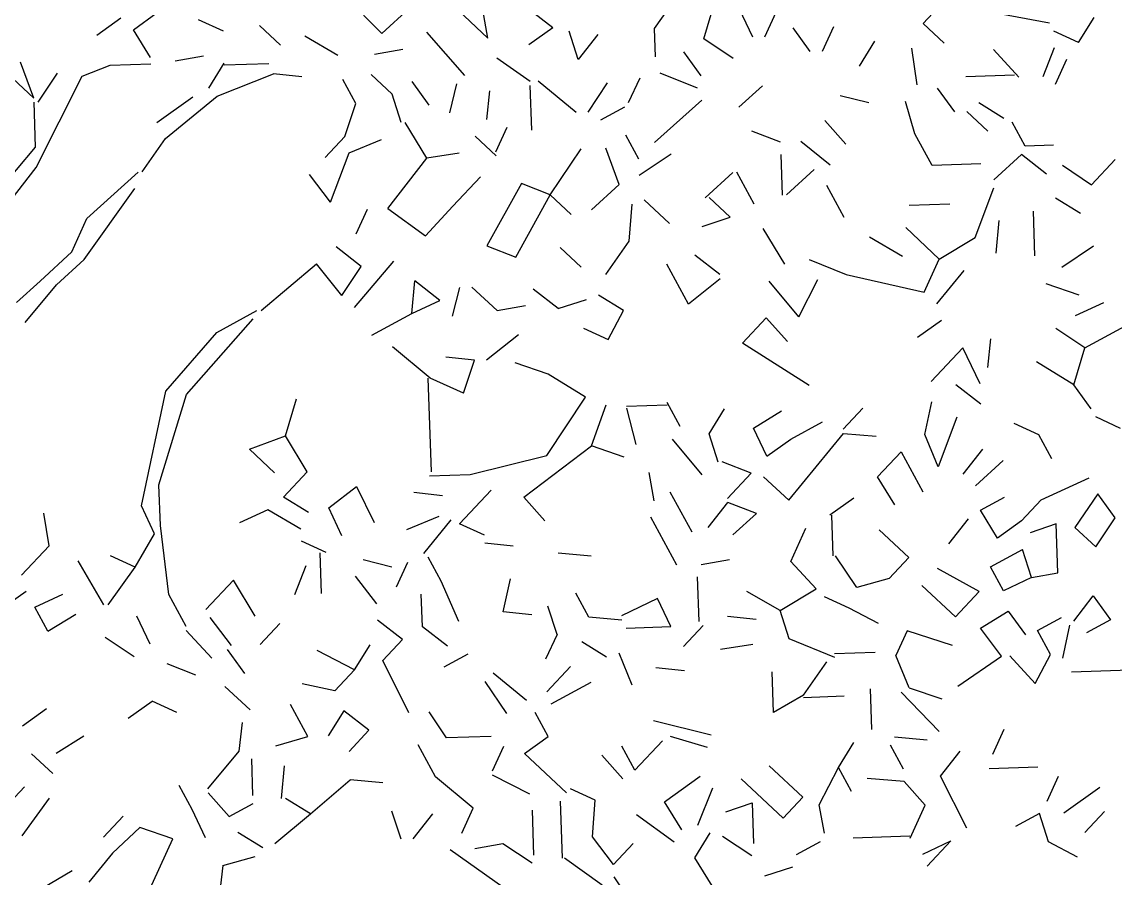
# Model space of a CAD drawing. Header units: inches. Extents: x -241 to -33, y 8 to 217.
# Drawn here: x -123.8 to -70.1, y 98.3 to 140.3 of the extents above; entities that cross this region are included whole.
import ezdxf

# ---------------------------------------------------------------- set-up
doc = ezdxf.new("R2010")
doc.units = ezdxf.units.IN
doc.header["$MEASUREMENT"] = 0
doc.layers.add('cben.net', color=7, linetype='Continuous')

# ---------------------------------------------------------------- blocks, each defined once
blk = doc.blocks.new('A$C18E60CC8')
at = {"layer": 'cben.net', "color": 3, "linetype": 'Continuous'}
for p, q in [((134.398, 131.646), (131.911, 134.161)), ((142.793, 131.929), (140.327, 133.846)), ((147.795, 131.896), (148.942, 133.537)), ((135.756, 132.892), (134.398, 131.646)), ((135.756, 132.892), (134.398, 131.646)), ((135.756, 132.892), (134.398, 131.646)), ((135.756, 132.892), (134.398, 131.646)), ((139.607, 131.42), (138.162, 132.773)), ((139.607, 131.42), (139.362, 132.814)), ((150.214, 131.38), (150.754, 133.198)), ((150.214, 131.38), (150.754, 133.198)), ((152.615, 131.461), (151.967, 132.839)), ((152.615, 131.461), (151.967, 132.839)), ((152.615, 131.461), (151.967, 132.839)), ((152.615, 131.461), (151.967, 132.839)), ((153.215, 131.481), (153.772, 132.7)), ((160.995, 132.144), (161.962, 133.176)), ((167.197, 132.153), (163.574, 132.83)), ((167.197, 132.153), (163.574, 132.83)), ((120.392, 131.572), (121.564, 132.413)), ((120.392, 131.572), (121.564, 132.413)), ((122.183, 131.832), (123.356, 132.673)), ((122.183, 131.832), (123.356, 132.673)), ((125.369, 132.341), (126.588, 131.781)), ((125.369, 132.341), (126.588, 131.781)), ((168.631, 131.201), (169.391, 132.427)), ((123.03, 130.461), (122.183, 131.832)), ((123.03, 130.461), (122.183, 131.832)), ((123.03, 130.461), (122.183, 131.832)), ((123.03, 130.461), (122.183, 131.832)), ((123.03, 130.461), (122.183, 131.832)), ((129.415, 131.076), (128.379, 132.041)), ((138.47, 129.582), (136.597, 131.721)), ((142.793, 131.929), (141.619, 131.089)), ((144.045, 130.371), (143.599, 131.755)), ((144.045, 130.371), (143.599, 131.755)), ((144.045, 130.371), (143.599, 131.755)), ((147.843, 130.499), (147.795, 131.896)), ((155.44, 130.756), (154.6, 131.927)), ((156.039, 130.776), (156.597, 131.995)), ((162.03, 131.179), (160.995, 132.144)), ((162.03, 131.179), (160.995, 132.144)), ((162.03, 131.179), (160.995, 132.144)), ((162.03, 131.179), (160.995, 132.144)), ((162.03, 131.179), (160.995, 132.144)), ((168.631, 131.201), (167.413, 131.759)), ((132.233, 130.571), (130.6, 131.517)), ((145.005, 131.603), (144.045, 130.371)), ((145.005, 131.603), (144.045, 130.371)), ((145.005, 131.603), (144.045, 130.371)), ((151.648, 130.426), (150.214, 131.38)), ((151.648, 130.426), (150.214, 131.38)), ((151.648, 130.426), (150.214, 131.38)), ((151.648, 130.426), (150.214, 131.38)), ((157.866, 130.036), (158.624, 131.263)), ((157.866, 130.036), (158.624, 131.263)), ((157.866, 130.036), (158.624, 131.263)), ((157.866, 130.036), (158.624, 131.263)), ((124.237, 130.302), (125.629, 130.549)), ((124.237, 130.302), (125.629, 130.549)), ((134.031, 130.631), (135.423, 130.88)), ((134.031, 130.631), (135.423, 130.88)), ((134.031, 130.631), (135.423, 130.88)), ((150.077, 129.575), (149.236, 130.746)), ((160.697, 129.131), (160.437, 130.924)), ((165.688, 129.5), (164.442, 130.858)), ((166.888, 129.542), (167.441, 130.959)), ((117.296, 128.467), (116.635, 130.245)), ((117.296, 128.467), (116.635, 130.245)), ((119.659, 129.547), (121.042, 130.095)), ((119.659, 129.547), (121.042, 130.095)), ((121.042, 130.095), (123.04, 130.161)), ((121.042, 130.095), (123.04, 130.161)), ((121.042, 130.095), (123.04, 130.161)), ((121.042, 130.095), (123.04, 130.161)), ((125.885, 128.958), (126.641, 130.182)), ((125.885, 128.958), (126.641, 130.182)), ((128.844, 130.157), (126.645, 130.084)), ((141.68, 129.291), (140.043, 130.435)), ((141.68, 129.291), (140.043, 130.435)), ((141.68, 129.291), (140.043, 130.435)), ((141.68, 129.291), (140.043, 130.435)), ((167.501, 129.161), (168.058, 130.38)), ((167.501, 129.161), (168.058, 130.38)), ((167.501, 129.161), (168.058, 130.38)), ((167.501, 129.161), (168.058, 130.38)), ((117.411, 125.068), (119.659, 129.547)), ((117.411, 125.068), (119.659, 129.547)), ((117.502, 128.273), (118.453, 129.706)), ((126.297, 128.569), (129.062, 129.662)), ((126.297, 128.569), (129.062, 129.662)), ((126.297, 128.569), (129.062, 129.662)), ((130.468, 129.51), (129.062, 129.662)), ((130.468, 129.51), (129.062, 129.662)), ((130.468, 129.51), (129.062, 129.662)), ((134.899, 128.661), (133.867, 129.626)), ((134.899, 128.661), (133.867, 129.626)), ((134.899, 128.661), (133.867, 129.626)), ((146.519, 128.253), (147.079, 129.472)), ((146.519, 128.253), (147.079, 129.472)), ((146.519, 128.253), (147.079, 129.472)), ((146.519, 128.253), (147.079, 129.472)), ((149.897, 128.967), (148.072, 129.706)), ((149.897, 128.967), (148.072, 129.706)), ((149.897, 128.967), (148.072, 129.706)), ((149.897, 128.967), (148.072, 129.706)), ((149.897, 128.967), (148.072, 129.706)), ((149.897, 128.967), (148.072, 129.706)), ((165.483, 129.595), (163.087, 129.512)), ((165.483, 129.595), (163.087, 129.512)), ((165.483, 129.595), (163.087, 129.512)), ((117.296, 128.467), (116.263, 129.432)), ((133.114, 128.201), (132.473, 129.379)), ((136.718, 128.121), (135.877, 129.294)), ((136.718, 128.121), (135.877, 129.294)), ((136.718, 128.121), (135.877, 129.294)), ((137.73, 127.756), (138.082, 129.168)), ((137.73, 127.756), (138.082, 129.168)), ((137.73, 127.756), (138.082, 129.168)), ((137.73, 127.756), (138.082, 129.168)), ((141.762, 126.892), (141.687, 129.089)), ((141.762, 126.892), (141.687, 129.089)), ((141.762, 126.892), (141.687, 129.089)), ((141.762, 126.892), (141.687, 129.089)), ((143.934, 127.766), (142.081, 129.304)), ((143.934, 127.766), (142.081, 129.304)), ((143.934, 127.766), (142.081, 129.304)), ((144.534, 127.786), (145.486, 129.218)), ((144.534, 127.786), (145.486, 129.218)), ((144.534, 127.786), (145.486, 129.218)), ((151.93, 128.035), (153.094, 129.075)), ((162.543, 127.793), (161.704, 128.965)), ((123.34, 127.269), (125.098, 128.529)), ((123.34, 127.269), (125.098, 128.529)), ((123.765, 126.484), (126.297, 128.569)), ((123.765, 126.484), (126.297, 128.569)), ((135.344, 127.275), (134.899, 128.661)), ((135.344, 127.275), (134.899, 128.661)), ((135.344, 127.275), (134.899, 128.661)), ((135.344, 127.275), (134.899, 128.661)), ((139.543, 127.418), (139.695, 128.822)), ((139.543, 127.418), (139.695, 128.822)), ((139.543, 127.418), (139.695, 128.822)), ((139.543, 127.418), (139.695, 128.822)), ((139.543, 127.418), (139.695, 128.822)), ((156.914, 128.602), (158.326, 128.251)), ((156.914, 128.602), (158.326, 128.251)), ((117.376, 126.068), (117.303, 128.265)), ((117.376, 126.068), (117.303, 128.265)), ((132.567, 126.581), (133.114, 128.201)), ((132.567, 126.581), (133.114, 128.201)), ((132.567, 126.581), (133.114, 128.201)), ((145.146, 127.405), (146.327, 128.046)), ((145.146, 127.405), (146.327, 128.046)), ((147.784, 126.293), (150.117, 128.373)), ((160.578, 126.725), (160.124, 128.311)), ((160.578, 126.725), (160.124, 128.311)), ((160.578, 126.725), (160.124, 128.311)), ((160.578, 126.725), (160.124, 128.311)), ((164.956, 127.474), (163.729, 128.234)), ((157.194, 126.211), (156.154, 127.377)), ((157.194, 126.211), (156.154, 127.377)), ((157.194, 126.211), (156.154, 127.377)), ((157.194, 126.211), (156.154, 127.377)), ((164.176, 126.848), (163.143, 127.813)), ((164.176, 126.848), (163.143, 127.813)), ((164.176, 126.848), (163.143, 127.813)), ((164.176, 126.848), (163.143, 127.813)), ((136.606, 125.515), (135.544, 127.282)), ((139.997, 125.832), (140.555, 127.05)), ((153.988, 126.304), (152.571, 126.855)), ((166.003, 126.108), (165.363, 127.288)), ((166.003, 126.108), (165.363, 127.288)), ((166.003, 126.108), (165.363, 127.288)), ((122.62, 124.843), (123.765, 126.484)), ((131.602, 125.548), (132.567, 126.581)), ((132.794, 125.788), (134.374, 126.442)), ((132.794, 125.788), (134.374, 126.442)), ((140.002, 125.63), (138.97, 126.597)), ((147.012, 125.468), (146.375, 126.645)), ((156.429, 125.184), (154.988, 126.337)), ((156.429, 125.184), (154.988, 126.337)), ((156.429, 125.184), (154.988, 126.337)), ((161.433, 125.154), (160.578, 126.725)), ((161.433, 125.154), (160.578, 126.725)), ((161.433, 125.154), (160.578, 126.725)), ((113.914, 121.948), (117.376, 126.068)), ((113.914, 121.948), (117.376, 126.068)), ((113.914, 121.948), (117.376, 126.068)), ((113.914, 121.948), (117.376, 126.068)), ((113.914, 121.948), (117.376, 126.068)), ((131.876, 123.354), (132.794, 125.788)), ((131.876, 123.354), (132.794, 125.788)), ((131.876, 123.354), (132.794, 125.788)), ((138.197, 125.771), (136.606, 125.515)), ((138.197, 125.771), (136.606, 125.515)), ((138.197, 125.771), (136.606, 125.515)), ((138.197, 125.771), (136.606, 125.515)), ((142.668, 123.719), (144.194, 125.973)), ((142.668, 123.719), (144.194, 125.973)), ((142.668, 123.719), (144.194, 125.973)), ((142.668, 123.719), (144.194, 125.973)), ((142.668, 123.719), (144.194, 125.973)), ((146.054, 124.235), (145.395, 126.013)), ((146.054, 124.235), (145.395, 126.013)), ((146.054, 124.235), (145.395, 126.013)), ((148.605, 125.72), (147.039, 124.667)), ((148.605, 125.72), (147.039, 124.667)), ((148.605, 125.72), (147.039, 124.667)), ((167.401, 126.156), (166.003, 126.108)), ((167.401, 126.156), (166.003, 126.108)), ((134.687, 123.051), (136.606, 125.515)), ((134.687, 123.051), (136.606, 125.515)), ((134.687, 123.051), (136.606, 125.515)), ((134.687, 123.051), (136.606, 125.515)), ((154.076, 123.706), (154.008, 125.704)), ((163.83, 125.235), (161.433, 125.154)), ((163.83, 125.235), (161.433, 125.154)), ((164.458, 124.455), (165.817, 125.704)), ((164.458, 124.455), (165.817, 125.704)), ((167.049, 124.742), (165.817, 125.704)), ((169.266, 124.219), (170.427, 125.458)), ((169.266, 124.219), (170.427, 125.458)), ((114.532, 121.37), (117.411, 125.068)), ((114.532, 121.37), (117.411, 125.068)), ((119.896, 122.551), (122.419, 124.836)), ((119.896, 122.551), (122.419, 124.836)), ((119.896, 122.551), (122.419, 124.836)), ((131.876, 123.354), (130.829, 124.72)), ((131.876, 123.354), (130.829, 124.72)), ((131.876, 123.354), (130.829, 124.72)), ((131.876, 123.354), (130.829, 124.72)), ((150.278, 123.578), (151.639, 124.823)), ((152.692, 123.257), (151.838, 124.83)), ((152.692, 123.257), (151.838, 124.83)), ((152.692, 123.257), (151.838, 124.83)), ((152.692, 123.257), (151.838, 124.83)), ((154.276, 123.712), (155.636, 124.958)), ((154.276, 123.712), (155.636, 124.958)), ((154.276, 123.712), (155.636, 124.958)), ((167.834, 125.171), (169.266, 124.219)), ((137.886, 123.159), (139.237, 124.603)), ((137.886, 123.159), (139.237, 124.603)), ((137.886, 123.159), (139.237, 124.603)), ((141.251, 124.272), (139.554, 121.214)), ((141.251, 124.272), (139.554, 121.214)), ((142.668, 123.719), (141.251, 124.272)), ((142.668, 123.719), (141.251, 124.272)), ((144.695, 122.986), (146.054, 124.235)), ((144.695, 122.986), (146.054, 124.235)), ((144.695, 122.986), (146.054, 124.235)), ((144.695, 122.986), (146.054, 124.235)), ((144.695, 122.986), (146.054, 124.235)), ((157.115, 122.606), (156.262, 124.178)), ((157.115, 122.606), (156.262, 124.178)), ((119.764, 120.546), (122.247, 124.03)), ((119.764, 120.546), (122.247, 124.03)), ((140.971, 120.661), (142.668, 123.719)), ((143.701, 122.754), (142.668, 123.719)), ((143.701, 122.754), (142.668, 123.719)), ((143.701, 122.754), (142.668, 123.719)), ((143.701, 122.754), (142.668, 123.719)), ((151.511, 122.618), (150.478, 123.583)), ((151.511, 122.618), (150.478, 123.583)), ((151.511, 122.618), (150.478, 123.583)), ((163.552, 121.624), (164.471, 124.056)), ((163.552, 121.624), (164.471, 124.056)), ((163.552, 121.624), (164.471, 124.056)), ((163.552, 121.624), (164.471, 124.056)), ((163.552, 121.624), (164.471, 124.056)), ((163.552, 121.624), (164.471, 124.056)), ((163.552, 121.624), (164.471, 124.056)), ((163.552, 121.624), (164.471, 124.056)), ((163.552, 121.624), (164.471, 124.056)), ((134.687, 123.051), (136.533, 121.712)), ((134.687, 123.051), (136.533, 121.712)), ((134.687, 123.051), (136.533, 121.712)), ((134.687, 123.051), (136.533, 121.712)), ((134.687, 123.051), (136.533, 121.712)), ((136.533, 121.712), (137.886, 123.159)), ((136.533, 121.712), (137.886, 123.159)), ((136.533, 121.712), (137.886, 123.159)), ((146.548, 121.45), (146.688, 123.256)), ((146.548, 121.45), (146.688, 123.256)), ((148.521, 122.316), (147.281, 123.475)), ((148.521, 122.316), (147.281, 123.475)), ((160.296, 123.214), (162.297, 123.281)), ((160.296, 123.214), (162.297, 123.281)), ((160.296, 123.214), (162.297, 123.281)), ((160.296, 123.214), (162.297, 123.281)), ((160.296, 123.214), (162.297, 123.281)), ((160.296, 123.214), (162.297, 123.281)), ((168.715, 122.798), (167.488, 123.558)), ((168.715, 122.798), (167.488, 123.558)), ((119.152, 120.925), (119.896, 122.551)), ((119.152, 120.925), (119.896, 122.551)), ((119.152, 120.925), (119.896, 122.551)), ((119.152, 120.925), (119.896, 122.551)), ((133.129, 121.796), (133.687, 123.018)), ((133.129, 121.796), (133.687, 123.018)), ((150.126, 122.17), (151.511, 122.618)), ((150.126, 122.17), (151.511, 122.618)), ((150.126, 122.17), (151.511, 122.618)), ((166.485, 120.721), (166.41, 122.921)), ((154.191, 120.308), (153.131, 122.073)), ((154.191, 120.308), (153.131, 122.073)), ((154.191, 120.308), (153.131, 122.073)), ((161.786, 120.564), (160.133, 122.109)), ((161.786, 120.564), (160.133, 122.109)), ((161.786, 120.564), (160.133, 122.109)), ((164.579, 120.857), (164.724, 122.463)), ((145.402, 119.81), (146.548, 121.45)), ((158.348, 121.648), (159.981, 120.701)), ((161.786, 120.564), (163.552, 121.624)), ((161.786, 120.564), (163.552, 121.624)), ((117.599, 119.471), (119.152, 120.925)), ((117.599, 119.471), (119.152, 120.925)), ((133.383, 120.205), (132.149, 121.165)), ((139.554, 121.214), (140.971, 120.661)), ((139.554, 121.214), (140.971, 120.661)), ((139.554, 121.214), (140.971, 120.661)), ((139.554, 121.214), (140.971, 120.661)), ((139.554, 121.214), (140.971, 120.661)), ((139.554, 121.214), (140.971, 120.661)), ((139.554, 121.214), (140.971, 120.661)), ((144.19, 120.168), (143.157, 121.133)), ((144.19, 120.168), (143.157, 121.133)), ((167.805, 120.167), (169.369, 121.219)), ((167.805, 120.167), (169.369, 121.219)), ((167.805, 120.167), (169.369, 121.219)), ((167.805, 120.167), (169.369, 121.219)), ((118.405, 119.299), (119.764, 120.546)), ((118.405, 119.299), (119.764, 120.546)), ((118.405, 119.299), (119.764, 120.546)), ((118.405, 119.299), (119.764, 120.546)), ((133.05, 118.191), (134.974, 120.458)), ((151.007, 119.799), (149.773, 120.758)), ((155.385, 120.547), (157.211, 119.808)), ((155.385, 120.547), (157.211, 119.808)), ((155.385, 120.547), (157.211, 119.808)), ((161.041, 118.936), (161.786, 120.564)), ((128.454, 118.035), (131.177, 120.33)), ((128.454, 118.035), (131.177, 120.33)), ((132.431, 118.771), (131.177, 120.33)), ((132.431, 118.771), (133.383, 120.205)), ((132.431, 118.771), (133.383, 120.205)), ((132.431, 118.771), (133.383, 120.205)), ((149.454, 118.347), (148.389, 120.311)), ((149.454, 118.347), (148.389, 120.311)), ((157.211, 119.808), (161.041, 118.936)), ((157.211, 119.808), (161.041, 118.936)), ((161.662, 118.358), (163.006, 120.004)), ((116.433, 118.431), (117.599, 119.471)), ((116.433, 118.431), (117.599, 119.471)), ((116.867, 117.446), (118.405, 119.299)), ((135.862, 117.887), (136.009, 119.493)), ((137.241, 118.535), (136.009, 119.493)), ((151.014, 119.599), (149.454, 118.347)), ((151.014, 119.599), (149.454, 118.347)), ((151.014, 119.599), (149.454, 118.347)), ((151.014, 119.599), (149.454, 118.347)), ((151.014, 119.599), (149.454, 118.347)), ((154.88, 117.729), (153.419, 119.48)), ((154.88, 117.729), (153.419, 119.48)), ((154.88, 117.729), (155.817, 119.561)), ((154.88, 117.729), (155.817, 119.561)), ((154.88, 117.729), (155.817, 119.561)), ((168.651, 118.795), (167.032, 119.339)), ((168.651, 118.795), (167.032, 119.339)), ((168.651, 118.795), (167.032, 119.339)), ((168.651, 118.795), (167.032, 119.339)), ((168.651, 118.795), (167.032, 119.339)), ((137.869, 117.755), (138.221, 119.167)), ((137.869, 117.755), (138.221, 119.167)), ((137.869, 117.755), (138.221, 119.167)), ((140.059, 118.028), (138.821, 119.187)), ((140.059, 118.028), (138.821, 119.187)), ((140.059, 118.028), (138.821, 119.187)), ((143.058, 118.13), (141.824, 119.088)), ((143.058, 118.13), (141.824, 119.088)), ((143.058, 118.13), (141.824, 119.088)), ((143.058, 118.13), (141.824, 119.088)), ((146.263, 118.039), (145.038, 118.797)), ((146.263, 118.039), (145.038, 118.797)), ((146.263, 118.039), (145.038, 118.797)), ((135.862, 117.887), (137.241, 118.535)), ((135.862, 117.887), (137.241, 118.535)), ((135.862, 117.887), (137.241, 118.535)), ((135.862, 117.887), (137.241, 118.535)), ((135.862, 117.887), (137.241, 118.535)), ((140.059, 118.028), (141.453, 118.275)), ((140.059, 118.028), (141.453, 118.275)), ((140.059, 118.028), (141.453, 118.275)), ((140.059, 118.028), (141.453, 118.275)), ((143.058, 118.13), (144.445, 118.575)), ((143.058, 118.13), (144.445, 118.575)), ((143.058, 118.13), (144.445, 118.575)), ((168.484, 117.786), (169.863, 118.434)), ((168.484, 117.786), (169.863, 118.434)), ((168.484, 117.786), (169.863, 118.434)), ((126.29, 116.962), (128.254, 118.03)), ((133.898, 116.819), (135.862, 117.887)), ((133.898, 116.819), (135.862, 117.887)), ((145.51, 116.611), (146.263, 118.039)), ((152.122, 116.435), (153.279, 117.675)), ((152.122, 116.435), (153.279, 117.675)), ((153.279, 117.675), (154.319, 116.51)), ((153.279, 117.675), (154.319, 116.51)), ((124.792, 113.912), (128.068, 117.623)), ((124.792, 113.912), (128.068, 117.623)), ((144.293, 117.171), (145.51, 116.611)), ((144.293, 117.171), (145.51, 116.611)), ((144.293, 117.171), (145.51, 116.611)), ((144.293, 117.171), (145.51, 116.611)), ((144.293, 117.171), (145.51, 116.611)), ((144.293, 117.171), (145.51, 116.611)), ((160.717, 116.726), (161.889, 117.565)), ((168.939, 116.202), (167.505, 117.155)), ((168.939, 116.202), (167.505, 117.155)), ((168.939, 116.202), (170.903, 117.27)), ((168.939, 116.202), (170.903, 117.27)), ((168.939, 116.202), (170.903, 117.27)), ((168.939, 116.202), (170.903, 117.27)), ((168.939, 116.202), (170.903, 117.27)), ((168.939, 116.202), (170.903, 117.27)), ((123.785, 114.077), (126.29, 116.962)), ((123.785, 114.077), (126.29, 116.962)), ((123.785, 114.077), (126.29, 116.962)), ((123.785, 114.077), (126.29, 116.962)), ((123.785, 114.077), (126.29, 116.962)), ((123.785, 114.077), (126.29, 116.962)), ((139.541, 115.609), (141.099, 116.862)), ((139.541, 115.609), (141.099, 116.862)), ((139.541, 115.609), (141.099, 116.862)), ((164.167, 115.241), (164.321, 116.646)), ((164.167, 115.241), (164.321, 116.646)), ((164.167, 115.241), (164.321, 116.646)), ((164.167, 115.241), (164.321, 116.646)), ((164.167, 115.241), (164.321, 116.646)), ((136.769, 114.716), (134.918, 116.254)), ((155.392, 114.344), (152.122, 116.435)), ((155.392, 114.344), (152.122, 116.435)), ((155.392, 114.344), (152.122, 116.435)), ((155.392, 114.344), (152.122, 116.435)), ((155.392, 114.344), (152.122, 116.435)), ((155.392, 114.344), (152.122, 116.435)), ((161.389, 114.547), (162.935, 116.201)), ((161.389, 114.547), (162.935, 116.201)), ((163.795, 114.428), (162.935, 116.201)), ((163.795, 114.428), (162.935, 116.201)), ((163.795, 114.428), (162.935, 116.201)), ((168.398, 114.384), (168.939, 116.202)), ((168.398, 114.384), (168.939, 116.202)), ((168.398, 114.384), (168.939, 116.202)), ((138.942, 115.589), (137.536, 115.741)), ((138.397, 113.969), (138.942, 115.589)), ((138.397, 113.969), (138.942, 115.589)), ((138.397, 113.969), (138.942, 115.589)), ((138.397, 113.969), (138.942, 115.589)), ((168.398, 114.384), (166.56, 115.521)), ((168.398, 114.384), (166.56, 115.521)), ((168.398, 114.384), (166.56, 115.521)), ((168.398, 114.384), (166.56, 115.521)), ((168.398, 114.384), (166.56, 115.521)), ((168.398, 114.384), (166.56, 115.521)), ((168.398, 114.384), (166.56, 115.521)), ((142.568, 114.911), (140.947, 115.457)), ((142.568, 114.911), (140.947, 115.457)), ((142.568, 114.911), (140.947, 115.457)), ((142.568, 114.911), (140.947, 115.457)), ((142.568, 114.911), (140.947, 115.457)), ((136.826, 110.114), (136.67, 114.712)), ((136.826, 110.114), (136.67, 114.712)), ((136.826, 110.114), (136.67, 114.712)), ((136.826, 110.114), (136.67, 114.712)), ((138.397, 113.969), (136.769, 114.716)), ((138.397, 113.969), (136.769, 114.716)), ((138.397, 113.969), (136.769, 114.716)), ((138.397, 113.969), (136.769, 114.716)), ((144.406, 113.773), (142.568, 114.911)), ((144.406, 113.773), (142.568, 114.911)), ((144.406, 113.773), (142.568, 114.911)), ((144.406, 113.773), (142.568, 114.911)), ((144.406, 113.773), (142.568, 114.911)), ((144.406, 113.773), (142.568, 114.911)), ((122.574, 108.433), (123.785, 114.077)), ((123.441, 109.462), (124.792, 113.912)), ((123.441, 109.462), (124.792, 113.912)), ((123.441, 109.462), (124.792, 113.912)), ((123.441, 109.462), (124.792, 113.912)), ((163.83, 113.428), (162.598, 114.388)), ((163.83, 113.428), (162.598, 114.388)), ((169.239, 113.21), (168.398, 114.384)), ((169.239, 113.21), (168.398, 114.384)), ((129.662, 111.874), (130.201, 113.692)), ((142.502, 110.907), (144.406, 113.773)), ((144.686, 111.381), (145.419, 113.406)), ((144.686, 111.381), (145.419, 113.406)), ((144.686, 111.381), (145.419, 113.406)), ((144.686, 111.381), (145.419, 113.406)), ((144.686, 111.381), (145.419, 113.406)), ((146.422, 113.34), (148.42, 113.408)), ((146.422, 113.34), (148.42, 113.408)), ((146.422, 113.34), (148.42, 113.408)), ((149.057, 112.33), (148.416, 113.507)), ((149.057, 112.33), (148.416, 113.507)), ((149.057, 112.33), (148.416, 113.507)), ((161.078, 111.934), (161.424, 113.547)), ((146.887, 111.454), (146.426, 113.24)), ((150.471, 111.976), (151.23, 113.203)), ((150.471, 111.976), (151.23, 113.203)), ((150.471, 111.976), (151.23, 113.203)), ((152.662, 112.251), (154.036, 113.099)), ((157.066, 112.2), (158.031, 113.232)), ((169.453, 112.819), (170.673, 112.258)), ((154.481, 111.711), (156.053, 112.566)), ((154.481, 111.711), (156.053, 112.566)), ((154.481, 111.711), (156.053, 112.566)), ((162.651, 112.787), (161.732, 110.356)), ((166.681, 111.923), (165.463, 112.484)), ((127.883, 111.215), (129.662, 111.874)), ((127.883, 111.215), (129.662, 111.874)), ((127.883, 111.215), (129.662, 111.874)), ((127.883, 111.215), (129.662, 111.874)), ((130.721, 110.109), (129.662, 111.874)), ((150.917, 110.59), (150.471, 111.976)), ((150.917, 110.59), (150.471, 111.976)), ((153.309, 110.87), (152.662, 112.251)), ((153.309, 110.87), (152.662, 112.251)), ((153.309, 110.87), (152.662, 112.251)), ((153.309, 110.87), (152.662, 112.251)), ((154.384, 108.708), (157.073, 111.998)), ((154.384, 108.708), (157.073, 111.998)), ((154.384, 108.708), (157.073, 111.998)), ((154.384, 108.708), (157.073, 111.998)), ((157.073, 111.998), (158.679, 111.854)), ((161.732, 110.356), (161.078, 111.934)), ((161.732, 110.356), (161.078, 111.934)), ((167.322, 110.746), (166.681, 111.923)), ((167.322, 110.746), (166.681, 111.923)), ((167.322, 110.746), (166.681, 111.923)), ((167.322, 110.746), (166.681, 111.923)), ((167.322, 110.746), (166.681, 111.923)), ((167.322, 110.746), (166.681, 111.923)), ((167.322, 110.746), (166.681, 111.923)), ((167.322, 110.746), (166.681, 111.923)), ((167.322, 110.746), (166.681, 111.923)), ((129.122, 110.054), (127.883, 111.215)), ((129.122, 110.054), (127.883, 111.215)), ((141.37, 108.867), (144.686, 111.381)), ((141.37, 108.867), (144.686, 111.381)), ((141.37, 108.867), (144.686, 111.381)), ((141.37, 108.867), (144.686, 111.381)), ((146.307, 110.834), (144.686, 111.381)), ((146.307, 110.834), (144.686, 111.381)), ((146.307, 110.834), (144.686, 111.381)), ((146.307, 110.834), (144.686, 111.381)), ((150.137, 109.964), (148.678, 111.714)), ((150.137, 109.964), (148.678, 111.714)), ((150.137, 109.964), (148.678, 111.714)), ((153.309, 110.87), (154.481, 111.711)), ((153.309, 110.87), (154.481, 111.711)), ((153.309, 110.87), (154.481, 111.711)), ((163.903, 111.229), (162.946, 109.997)), ((163.903, 111.229), (162.946, 109.997)), ((163.903, 111.229), (162.946, 109.997)), ((163.903, 111.229), (162.946, 109.997)), ((138.73, 109.979), (142.502, 110.907)), ((158.747, 109.854), (159.904, 111.094)), ((159.904, 111.094), (160.974, 109.129)), ((159.904, 111.094), (160.974, 109.129)), ((159.904, 111.094), (160.974, 109.129)), ((152.536, 110.045), (151.117, 110.598)), ((152.536, 110.045), (151.117, 110.598)), ((152.536, 110.045), (151.117, 110.598)), ((163.563, 109.417), (164.923, 110.663)), ((129.564, 108.869), (130.721, 110.109)), ((129.564, 108.869), (130.721, 110.109)), ((136.732, 109.913), (138.73, 109.979)), ((136.732, 109.913), (138.73, 109.979)), ((147.781, 108.684), (147.532, 110.078)), ((147.781, 108.684), (147.532, 110.078)), ((147.781, 108.684), (147.532, 110.078)), ((151.379, 108.805), (152.536, 110.045)), ((153.144, 109.865), (154.384, 108.708)), ((153.144, 109.865), (154.384, 108.708)), ((159.593, 108.483), (158.747, 109.854)), ((159.593, 108.483), (158.747, 109.854)), ((159.593, 108.483), (158.747, 109.854)), ((166.789, 108.724), (169.155, 109.805)), ((166.789, 108.724), (169.155, 109.805)), ((123.508, 107.465), (123.441, 109.462)), ((123.508, 107.465), (123.441, 109.462)), ((123.508, 107.465), (123.441, 109.462)), ((131.781, 108.344), (133.149, 109.389)), ((131.781, 108.344), (133.149, 109.389)), ((133.149, 109.389), (134.008, 107.618)), ((137.366, 108.933), (135.959, 109.085)), ((138.214, 107.56), (139.757, 109.213)), ((138.214, 107.56), (139.757, 109.213)), ((138.214, 107.56), (139.757, 109.213)), ((138.214, 107.56), (139.757, 109.213)), ((149.634, 107.146), (148.564, 109.109)), ((149.634, 107.146), (148.564, 109.109)), ((149.634, 107.146), (148.564, 109.109)), ((149.634, 107.146), (148.564, 109.109)), ((130.789, 108.109), (129.564, 108.869)), ((142.408, 107.703), (141.37, 108.867)), ((142.408, 107.703), (141.37, 108.867)), ((142.408, 107.703), (141.37, 108.867)), ((142.408, 107.703), (141.37, 108.867)), ((150.425, 107.371), (151.386, 108.605)), ((150.425, 107.371), (151.386, 108.605)), ((152.803, 108.052), (151.386, 108.605)), ((152.803, 108.052), (151.386, 108.605)), ((152.803, 108.052), (151.386, 108.605)), ((152.803, 108.052), (151.386, 108.605)), ((157.582, 108.816), (156.409, 107.975)), ((157.582, 108.816), (156.409, 107.975)), ((157.582, 108.816), (156.409, 107.975)), ((157.582, 108.816), (156.409, 107.975)), ((163.806, 108.224), (164.984, 108.865)), ((163.806, 108.224), (164.984, 108.865)), ((165.824, 107.692), (166.789, 108.724)), ((169.581, 109.021), (168.437, 107.38)), ((169.581, 109.021), (168.437, 107.38)), ((170.422, 107.847), (169.581, 109.021)), ((118.037, 106.479), (117.784, 108.071)), ((118.037, 106.479), (117.784, 108.071)), ((118.037, 106.479), (117.784, 108.071)), ((118.037, 106.479), (117.784, 108.071)), ((123.221, 107.054), (122.574, 108.433)), ((123.221, 107.054), (122.574, 108.433)), ((123.221, 107.054), (122.574, 108.433)), ((128.784, 108.243), (127.405, 107.596)), ((128.784, 108.243), (127.405, 107.596)), ((128.784, 108.243), (127.405, 107.596)), ((128.784, 108.243), (127.405, 107.596)), ((128.784, 108.243), (127.405, 107.596)), ((128.784, 108.243), (127.405, 107.596)), ((128.784, 108.243), (127.405, 107.596)), ((130.417, 107.296), (128.784, 108.243)), ((130.417, 107.296), (128.784, 108.243)), ((130.417, 107.296), (128.784, 108.243)), ((130.417, 107.296), (128.784, 108.243)), ((130.417, 107.296), (128.784, 108.243)), ((130.417, 107.296), (128.784, 108.243)), ((130.417, 107.296), (128.784, 108.243)), ((130.417, 107.296), (128.784, 108.243)), ((130.417, 107.296), (128.784, 108.243)), ((130.417, 107.296), (128.784, 108.243)), ((132.429, 106.965), (131.781, 108.344)), ((132.429, 106.965), (131.781, 108.344)), ((151.639, 107.012), (152.803, 108.052)), ((151.639, 107.012), (152.803, 108.052)), ((164.652, 106.851), (163.806, 108.224)), ((123.922, 104.077), (123.508, 107.465)), ((135.621, 107.272), (137.201, 107.928)), ((136.461, 106.1), (137.805, 107.747)), ((136.461, 106.1), (137.805, 107.747)), ((139.433, 107), (138.214, 107.56)), ((139.433, 107), (138.214, 107.56)), ((139.433, 107), (138.214, 107.56)), ((148.889, 105.518), (147.607, 107.877)), ((148.889, 105.518), (147.607, 107.877)), ((156.577, 105.98), (156.509, 107.979)), ((156.577, 105.98), (156.509, 107.979)), ((162.261, 106.571), (163.218, 107.803)), ((162.261, 106.571), (163.218, 107.803)), ((165.824, 107.692), (164.652, 106.851)), ((165.824, 107.692), (164.652, 106.851)), ((165.824, 107.692), (164.652, 106.851)), ((167.529, 107.551), (166.243, 107.108)), ((167.529, 107.551), (166.243, 107.108)), ((167.609, 105.15), (167.529, 107.551)), ((167.609, 105.15), (167.529, 107.551)), ((167.609, 105.15), (167.529, 107.551)), ((167.609, 105.15), (167.529, 107.551)), ((167.609, 105.15), (167.529, 107.551)), ((169.47, 106.415), (170.422, 107.847)), ((122.276, 105.421), (123.221, 107.054)), ((122.276, 105.421), (123.221, 107.054)), ((122.276, 105.421), (123.221, 107.054)), ((154.484, 105.707), (155.229, 107.335)), ((160.281, 105.903), (158.835, 107.256)), ((160.281, 105.903), (158.835, 107.256)), ((160.281, 105.903), (158.835, 107.256)), ((168.437, 107.38), (169.47, 106.415)), ((168.437, 107.38), (169.47, 106.415)), ((168.437, 107.38), (169.47, 106.415)), ((116.686, 105.033), (118.037, 106.479)), ((131.656, 106.139), (130.437, 106.697)), ((131.656, 106.139), (130.437, 106.697)), ((140.852, 106.448), (139.446, 106.602)), ((140.852, 106.448), (139.446, 106.602)), ((140.852, 106.448), (139.446, 106.602)), ((140.852, 106.448), (139.446, 106.602)), ((140.852, 106.448), (139.446, 106.602)), ((140.852, 106.448), (139.446, 106.602)), ((122.276, 105.421), (121.057, 105.98)), ((122.276, 105.421), (121.057, 105.98)), ((122.276, 105.421), (121.057, 105.98)), ((122.276, 105.421), (121.057, 105.98)), ((122.276, 105.421), (121.057, 105.98)), ((122.276, 105.421), (121.057, 105.98)), ((122.276, 105.421), (121.057, 105.98)), ((122.276, 105.421), (121.057, 105.98)), ((131.424, 104.128), (131.356, 106.128)), ((131.424, 104.128), (131.356, 106.128)), ((137.309, 104.729), (136.668, 105.906)), ((137.309, 104.729), (136.668, 105.906)), ((137.309, 104.729), (136.668, 105.906)), ((137.309, 104.729), (136.668, 105.906)), ((143.064, 106.122), (144.67, 105.978)), ((157.731, 104.418), (156.678, 105.983)), ((159.315, 104.87), (160.281, 105.903)), ((159.315, 104.87), (160.281, 105.903)), ((159.315, 104.87), (160.281, 105.903)), ((159.315, 104.87), (160.281, 105.903)), ((164.299, 105.439), (165.872, 106.295)), ((166.317, 104.907), (165.872, 106.295)), ((120.738, 103.568), (119.464, 105.727)), ((120.738, 103.568), (119.464, 105.727)), ((120.738, 103.568), (119.464, 105.727)), ((120.938, 103.574), (122.276, 105.421)), ((120.938, 103.574), (122.276, 105.421)), ((120.938, 103.574), (122.276, 105.421)), ((130.124, 104.084), (130.677, 105.505)), ((130.124, 104.084), (130.677, 105.505)), ((130.124, 104.084), (130.677, 105.505)), ((130.124, 104.084), (130.677, 105.505)), ((130.124, 104.084), (130.677, 105.505)), ((133.469, 105.798), (134.883, 105.447)), ((135.115, 104.454), (135.676, 105.674)), ((150.086, 105.558), (151.479, 105.807)), ((150.086, 105.558), (151.479, 105.807)), ((155.729, 104.35), (154.484, 105.707)), ((155.729, 104.35), (154.484, 105.707)), ((163.738, 104.22), (161.7, 105.352)), ((163.738, 104.22), (161.7, 105.352)), ((164.94, 104.26), (164.299, 105.439)), ((164.94, 104.26), (164.299, 105.439)), ((164.94, 104.26), (164.299, 105.439)), ((164.94, 104.26), (164.299, 105.439)), ((125.748, 103.337), (127.101, 104.782)), ((125.748, 103.337), (127.101, 104.782)), ((128.159, 103.017), (127.101, 104.782)), ((128.159, 103.017), (127.101, 104.782)), ((128.159, 103.017), (127.101, 104.782)), ((128.159, 103.017), (127.101, 104.782)), ((134.143, 103.621), (133.098, 104.985)), ((134.143, 103.621), (133.098, 104.985)), ((140.359, 103.229), (140.706, 104.843)), ((140.359, 103.229), (140.706, 104.843)), ((140.359, 103.229), (140.706, 104.843)), ((140.359, 103.229), (140.706, 104.843)), ((149.982, 102.755), (149.907, 104.954)), ((159.315, 104.87), (157.731, 104.418)), ((159.315, 104.87), (157.731, 104.418)), ((159.315, 104.87), (157.731, 104.418)), ((166.317, 104.907), (164.94, 104.26)), ((166.317, 104.907), (164.94, 104.26)), ((166.317, 104.907), (167.609, 105.15)), ((115.741, 103.4), (116.911, 104.238)), ((138.173, 102.757), (137.309, 104.729)), ((138.173, 102.757), (137.309, 104.729)), ((138.173, 102.757), (137.309, 104.729)), ((138.173, 102.757), (137.309, 104.729)), ((138.173, 102.757), (137.309, 104.729)), ((138.173, 102.757), (137.309, 104.729)), ((138.173, 102.757), (137.309, 104.729)), ((153.964, 103.29), (152.333, 104.235)), ((153.964, 103.29), (155.729, 104.35)), ((153.964, 103.29), (155.729, 104.35)), ((160.928, 104.526), (162.581, 102.98)), ((117.339, 103.453), (118.718, 104.101)), ((124.775, 102.504), (123.922, 104.077)), ((136.382, 102.495), (136.328, 104.094)), ((136.382, 102.495), (136.328, 104.094)), ((144.571, 102.973), (143.93, 104.15)), ((144.571, 102.973), (143.93, 104.15)), ((147.944, 103.887), (146.171, 103.026)), ((147.944, 103.887), (146.171, 103.026)), ((147.944, 103.887), (146.171, 103.026)), ((147.944, 103.887), (146.171, 103.026)), ((147.944, 103.887), (146.171, 103.026)), ((148.588, 102.508), (147.944, 103.887)), ((148.588, 102.508), (147.944, 103.887)), ((148.588, 102.508), (147.944, 103.887)), ((157.363, 103.405), (156.145, 103.964)), ((162.581, 102.98), (163.738, 104.22)), ((168.391, 102.777), (169.351, 104.009)), ((168.391, 102.777), (169.351, 104.009)), ((168.391, 102.777), (169.351, 104.009)), ((169.351, 104.009), (170.191, 102.838)), ((169.351, 104.009), (170.191, 102.838)), ((169.351, 104.009), (170.191, 102.838)), ((117.98, 102.275), (117.339, 103.453)), ((117.98, 102.275), (117.339, 103.453)), ((141.768, 103.077), (140.359, 103.229)), ((143, 102.12), (142.551, 103.504)), ((143, 102.12), (142.551, 103.504)), ((143, 102.12), (142.551, 103.504)), ((154.413, 101.904), (153.964, 103.29)), ((154.413, 101.904), (153.964, 103.29)), ((154.413, 101.904), (153.964, 103.29)), ((154.413, 101.904), (153.964, 103.29)), ((154.413, 101.904), (153.964, 103.29)), ((154.413, 101.904), (153.964, 103.29)), ((158.791, 102.653), (157.363, 103.405)), ((158.791, 102.653), (157.363, 103.405)), ((158.791, 102.653), (157.363, 103.405)), ((158.791, 102.653), (157.363, 103.405)), ((158.791, 102.653), (157.363, 103.405)), ((158.791, 102.653), (157.363, 103.405)), ((158.791, 102.653), (157.363, 103.405)), ((158.791, 102.653), (157.363, 103.405)), ((158.791, 102.653), (157.363, 103.405)), ((163.801, 102.42), (165.172, 103.268)), ((163.801, 102.42), (165.172, 103.268)), ((165.172, 103.268), (166.013, 102.096)), ((165.172, 103.268), (166.013, 102.096)), ((165.172, 103.268), (166.013, 102.096)), ((165.172, 103.268), (166.013, 102.096)), ((165.172, 103.268), (166.013, 102.096)), ((165.172, 103.268), (166.013, 102.096)), ((117.98, 102.275), (119.352, 103.121)), ((123.003, 101.644), (122.358, 103.022)), ((123.003, 101.644), (122.358, 103.022)), ((123.003, 101.644), (122.358, 103.022)), ((127.009, 101.58), (125.962, 102.944)), ((128.406, 101.627), (129.371, 102.66)), ((128.406, 101.627), (129.371, 102.66)), ((128.406, 101.627), (129.371, 102.66)), ((135.403, 101.863), (134.171, 102.821)), ((135.403, 101.863), (134.171, 102.821)), ((135.403, 101.863), (134.171, 102.821)), ((135.403, 101.863), (134.171, 102.821)), ((146.179, 102.825), (144.571, 102.973)), ((152.78, 102.849), (151.373, 103)), ((152.78, 102.849), (151.373, 103)), ((166.606, 102.316), (167.785, 102.957)), ((166.606, 102.316), (167.785, 102.957)), ((166.606, 102.316), (167.785, 102.957)), ((166.606, 102.316), (167.785, 102.957)), ((166.606, 102.316), (167.785, 102.957)), ((166.606, 102.316), (167.785, 102.957)), ((170.191, 102.838), (169.01, 102.197)), ((170.191, 102.838), (169.01, 102.197)), ((170.191, 102.838), (169.01, 102.197)), ((126.03, 100.944), (124.783, 102.305)), ((137.617, 101.536), (136.382, 102.495)), ((137.617, 101.536), (136.382, 102.495)), ((143, 102.12), (142.44, 100.898)), ((143, 102.12), (142.44, 100.898)), ((146.391, 102.433), (148.588, 102.508)), ((146.391, 102.433), (148.588, 102.508)), ((146.391, 102.433), (148.588, 102.508)), ((149.222, 101.528), (150.189, 102.561)), ((160.203, 102.299), (159.644, 101.08)), ((160.203, 102.299), (159.644, 101.08)), ((160.203, 102.299), (159.644, 101.08)), ((162.429, 101.574), (160.203, 102.299)), ((164.848, 101.056), (163.801, 102.42)), ((167.245, 101.136), (166.606, 102.316)), ((167.853, 100.955), (168.197, 102.568)), ((167.853, 100.955), (168.197, 102.568)), ((122.223, 101.016), (120.791, 101.968)), ((122.223, 101.016), (120.791, 101.968)), ((122.223, 101.016), (120.791, 101.968)), ((122.223, 101.016), (120.791, 101.968)), ((133.054, 100.382), (133.81, 101.607)), ((134.438, 100.829), (135.403, 101.863)), ((134.438, 100.829), (135.403, 101.863)), ((145.439, 100.999), (144.212, 101.759)), ((145.439, 100.999), (144.212, 101.759)), ((151.029, 101.389), (152.62, 101.644)), ((151.029, 101.389), (152.62, 101.644)), ((151.029, 101.389), (152.62, 101.644)), ((151.029, 101.389), (152.62, 101.644)), ((151.029, 101.389), (152.62, 101.644)), ((151.029, 101.389), (152.62, 101.644)), ((156.645, 100.979), (154.413, 101.904)), ((156.645, 100.979), (154.413, 101.904)), ((156.645, 100.979), (154.413, 101.904)), ((127.654, 100.199), (126.815, 101.371)), ((127.654, 100.199), (126.815, 101.371)), ((127.654, 100.199), (126.815, 101.371)), ((127.654, 100.199), (126.815, 101.371)), ((127.654, 100.199), (126.815, 101.371)), ((133.054, 100.382), (131.221, 101.32)), ((133.054, 100.382), (131.221, 101.32)), ((137.45, 100.53), (138.629, 101.171)), ((137.45, 100.53), (138.629, 101.171)), ((146.03, 101.221), (146.684, 99.642)), ((146.03, 101.221), (146.684, 99.642)), ((146.03, 101.221), (146.684, 99.642)), ((146.03, 101.221), (146.684, 99.642)), ((156.638, 101.179), (158.639, 101.246)), ((156.638, 101.179), (158.639, 101.246)), ((156.638, 101.179), (158.639, 101.246)), ((160.296, 99.501), (159.644, 101.08)), ((160.296, 99.501), (159.644, 101.08)), ((162.695, 99.582), (164.848, 101.056)), ((162.695, 99.582), (164.848, 101.056)), ((162.695, 99.582), (164.848, 101.056)), ((162.695, 99.582), (164.848, 101.056)), ((165.247, 101.069), (166.492, 99.71)), ((166.492, 99.71), (167.245, 101.136)), ((166.492, 99.71), (167.245, 101.136)), ((166.492, 99.71), (167.245, 101.136)), ((125.257, 100.118), (123.836, 100.671)), ((135.723, 98.271), (134.438, 100.829)), ((135.723, 98.271), (134.438, 100.829)), ((142.493, 99.3), (143.654, 100.54)), ((149.264, 100.329), (147.856, 100.483)), ((149.264, 100.329), (147.856, 100.483)), ((155.107, 99.126), (156.253, 100.767)), ((155.107, 99.126), (156.253, 100.767)), ((155.107, 99.126), (156.253, 100.767)), ((155.107, 99.126), (156.253, 100.767)), ((155.107, 99.126), (156.253, 100.767)), ((133.054, 100.382), (132.085, 99.349)), ((133.054, 100.382), (132.085, 99.349)), ((133.054, 100.382), (132.085, 99.349)), ((141.508, 98.866), (139.861, 100.212)), ((153.635, 98.276), (153.567, 100.274)), ((153.635, 98.276), (153.567, 100.274)), ((153.635, 98.276), (153.567, 100.274)), ((153.635, 98.276), (153.567, 100.274)), ((172.073, 100.399), (168.276, 100.27)), ((172.073, 100.399), (168.276, 100.27)), ((127.916, 98.406), (126.676, 99.565)), ((127.916, 98.406), (126.676, 99.565)), ((132.085, 99.349), (130.474, 99.694)), ((132.085, 99.349), (130.474, 99.694)), ((132.085, 99.349), (130.474, 99.694)), ((132.085, 99.349), (130.474, 99.694)), ((132.085, 99.349), (130.474, 99.694)), ((140.528, 98.232), (139.475, 99.798)), ((140.528, 98.232), (139.475, 99.798)), ((140.528, 98.232), (139.475, 99.798)), ((140.528, 98.232), (139.475, 99.798)), ((142.712, 98.707), (144.679, 99.774)), ((158.467, 97.438), (158.399, 99.437)), ((158.467, 97.438), (158.399, 99.437)), ((158.467, 97.438), (158.399, 99.437)), ((158.467, 97.438), (158.399, 99.437)), ((158.467, 97.438), (158.399, 99.437)), ((158.467, 97.438), (158.399, 99.437)), ((158.467, 97.438), (158.399, 99.437)), ((158.467, 97.438), (158.399, 99.437)), ((158.467, 97.438), (158.399, 99.437)), ((158.467, 97.438), (158.399, 99.437)), ((160.296, 99.501), (161.917, 98.954)), ((160.296, 99.501), (161.917, 98.954)), ((160.296, 99.501), (161.917, 98.954)), ((160.296, 99.501), (161.917, 98.954)), ((160.296, 99.501), (161.917, 98.954)), ((155.107, 99.126), (153.635, 98.276)), ((155.107, 99.126), (153.635, 98.276)), ((155.109, 99.025), (157.11, 99.093)), ((161.77, 97.35), (159.904, 99.287)), ((161.77, 97.35), (159.904, 99.287)), ((161.77, 97.35), (159.904, 99.287)), ((161.77, 97.35), (159.904, 99.287)), ((116.735, 97.63), (117.907, 98.47)), ((116.735, 97.63), (117.907, 98.47)), ((116.735, 97.63), (117.907, 98.47)), ((116.735, 97.63), (117.907, 98.47)), ((116.735, 97.63), (117.907, 98.47)), ((116.735, 97.63), (117.907, 98.47)), ((116.735, 97.63), (117.907, 98.47)), ((116.735, 97.63), (117.907, 98.47)), ((116.735, 97.63), (117.907, 98.47)), ((116.735, 97.63), (117.907, 98.47)), ((116.735, 97.63), (117.907, 98.47)), ((121.926, 98.005), (123.098, 98.846)), ((121.926, 98.005), (123.098, 98.846)), ((124.318, 98.286), (123.098, 98.846)), ((124.318, 98.286), (123.098, 98.846)), ((130.761, 97.104), (129.908, 98.674)), ((132.521, 98.362), (131.761, 97.137)), ((132.521, 98.362), (131.761, 97.137)), ((132.521, 98.362), (131.761, 97.137)), ((132.521, 98.362), (131.761, 97.137)), ((133.753, 97.405), (132.521, 98.362)), ((133.753, 97.405), (132.521, 98.362)), ((127.383, 96.389), (127.537, 97.793)), ((137.569, 97.033), (136.725, 98.306)), ((137.569, 97.033), (136.725, 98.306)), ((137.569, 97.033), (136.725, 98.306)), ((142.568, 97.101), (141.929, 98.28)), ((150.569, 97.172), (147.744, 97.877)), ((150.569, 97.172), (147.744, 97.877)), ((132.786, 96.372), (133.753, 97.405)), ((132.786, 96.372), (133.753, 97.405)), ((164.41, 96.238), (164.969, 97.458)), ((118.381, 96.284), (119.753, 97.132)), ((129.175, 96.649), (130.761, 97.104)), ((129.175, 96.649), (130.761, 97.104)), ((129.175, 96.649), (130.761, 97.104)), ((129.175, 96.649), (130.761, 97.104)), ((129.175, 96.649), (130.761, 97.104)), ((129.175, 96.649), (130.761, 97.104)), ((139.766, 97.108), (137.569, 97.033)), ((139.766, 97.108), (137.569, 97.033)), ((139.766, 97.108), (137.569, 97.033)), ((139.766, 97.108), (137.569, 97.033)), ((141.396, 96.26), (142.568, 97.101)), ((141.396, 96.26), (142.568, 97.101)), ((146.827, 95.444), (148.18, 96.892)), ((146.827, 95.444), (148.18, 96.892)), ((146.827, 95.444), (148.18, 96.892)), ((146.827, 95.444), (148.18, 96.892)), ((146.827, 95.444), (148.18, 96.892)), ((150.39, 96.564), (148.572, 97.104)), ((156.826, 95.583), (157.586, 96.808)), ((156.826, 95.583), (157.586, 96.808)), ((156.826, 95.583), (157.586, 96.808)), ((161.184, 96.929), (159.578, 97.075)), ((161.184, 96.929), (159.578, 97.075)), ((161.184, 96.929), (159.578, 97.075)), ((161.184, 96.929), (159.578, 97.075)), ((118.217, 95.279), (117.182, 96.244)), ((118.217, 95.279), (117.182, 96.244)), ((118.217, 95.279), (117.182, 96.244)), ((125.845, 94.536), (127.383, 96.389)), ((125.845, 94.536), (127.383, 96.389)), ((125.845, 94.536), (127.383, 96.389)), ((125.845, 94.536), (127.383, 96.389)), ((137.032, 95.112), (136.179, 96.685)), ((139.823, 95.407), (140.383, 96.628)), ((143.461, 94.33), (141.396, 96.26)), ((143.461, 94.33), (141.396, 96.26)), ((143.461, 94.33), (141.396, 96.26)), ((143.461, 94.33), (141.396, 96.26)), ((146.239, 95.024), (145.201, 96.189)), ((146.239, 95.024), (145.201, 96.189)), ((146.827, 95.444), (146.186, 96.623)), ((160.032, 95.491), (159.391, 96.669)), ((161.845, 95.151), (162.803, 96.383)), ((161.845, 95.151), (162.803, 96.383)), ((128.058, 94.21), (127.998, 96.008)), ((128.058, 94.21), (127.998, 96.008)), ((129.463, 94.058), (129.608, 95.663)), ((129.463, 94.058), (129.608, 95.663)), ((129.463, 94.058), (129.608, 95.663)), ((129.463, 94.058), (129.608, 95.663)), ((129.463, 94.058), (129.608, 95.663)), ((129.463, 94.058), (129.608, 95.663)), ((155.076, 94.122), (153.422, 95.667)), ((155.076, 94.122), (153.422, 95.667)), ((138.885, 93.574), (137.032, 95.112)), ((138.885, 93.574), (137.032, 95.112)), ((141.663, 94.27), (139.83, 95.208)), ((141.663, 94.27), (139.83, 95.208)), ((141.663, 94.27), (139.83, 95.208)), ((141.663, 94.27), (139.83, 95.208)), ((148.281, 93.891), (150.038, 95.153)), ((148.281, 93.891), (150.038, 95.153)), ((155.889, 93.75), (156.826, 95.583)), ((155.889, 93.75), (156.826, 95.583)), ((157.467, 94.402), (156.826, 95.583)), ((163.13, 92.593), (161.845, 95.151)), ((163.13, 92.593), (161.845, 95.151)), ((164.235, 95.532), (166.631, 95.612)), ((164.235, 95.532), (166.631, 95.612)), ((164.235, 95.532), (166.631, 95.612)), ((164.235, 95.532), (166.631, 95.612)), ((167.089, 93.928), (167.65, 95.147)), ((167.089, 93.928), (167.65, 95.147)), ((167.089, 93.928), (167.65, 95.147)), ((115.871, 93.598), (116.836, 94.631)), ((125.079, 93.51), (124.44, 94.688)), ((130.889, 93.305), (132.834, 94.971)), ((130.889, 93.305), (132.834, 94.971)), ((130.889, 93.305), (132.834, 94.971)), ((134.44, 94.827), (132.834, 94.971)), ((134.44, 94.827), (132.834, 94.971)), ((134.44, 94.827), (132.834, 94.971)), ((134.44, 94.827), (132.834, 94.971)), ((134.44, 94.827), (132.834, 94.971)), ((149.919, 92.747), (150.657, 94.572)), ((149.919, 92.747), (150.657, 94.572)), ((149.919, 92.747), (150.657, 94.572)), ((154.111, 93.089), (152.043, 95.019)), ((160.052, 94.891), (158.247, 95.03)), ((160.052, 94.891), (158.247, 95.03)), ((160.052, 94.891), (158.247, 95.03)), ((160.052, 94.891), (158.247, 95.03)), ((160.052, 94.891), (158.247, 95.03)), ((161.093, 93.726), (160.052, 94.891)), ((161.093, 93.726), (160.052, 94.891)), ((161.093, 93.726), (160.052, 94.891)), ((161.093, 93.726), (160.052, 94.891)), ((161.093, 93.726), (160.052, 94.891)), ((167.91, 93.354), (169.667, 94.614)), ((167.91, 93.354), (169.667, 94.614)), ((167.91, 93.354), (169.667, 94.614)), ((167.91, 93.354), (169.667, 94.614)), ((167.91, 93.354), (169.667, 94.614)), ((167.91, 93.354), (169.667, 94.614)), ((116.719, 92.227), (118.055, 94.072)), ((116.719, 92.227), (118.055, 94.072)), ((126.892, 93.17), (125.852, 94.336)), ((126.892, 93.17), (125.852, 94.336)), ((126.892, 93.17), (125.852, 94.336)), ((126.892, 93.17), (125.852, 94.336)), ((126.892, 93.17), (125.852, 94.336)), ((130.889, 93.305), (129.662, 94.063)), ((144.875, 93.977), (143.655, 94.536)), ((154.111, 93.089), (155.076, 94.122)), ((154.111, 93.089), (155.076, 94.122)), ((154.111, 93.089), (155.076, 94.122)), ((154.111, 93.089), (155.076, 94.122)), ((154.111, 93.089), (155.076, 94.122)), ((154.111, 93.089), (155.076, 94.122)), ((154.111, 93.089), (155.076, 94.122)), ((154.111, 93.089), (155.076, 94.122)), ((154.111, 93.089), (155.076, 94.122)), ((125.726, 92.13), (125.079, 93.51)), ((125.726, 92.13), (125.079, 93.51)), ((126.892, 93.17), (128.071, 93.81)), ((138.325, 92.355), (138.885, 93.574)), ((138.325, 92.355), (138.885, 93.574)), ((138.325, 92.355), (138.885, 93.574)), ((143.269, 91.121), (143.176, 93.918)), ((143.269, 91.121), (143.176, 93.918)), ((144.736, 92.172), (144.875, 93.977)), ((144.736, 92.172), (144.875, 93.977)), ((144.736, 92.172), (144.875, 93.977)), ((144.736, 92.172), (144.875, 93.977)), ((149.125, 92.521), (148.281, 93.891)), ((151.298, 93.395), (152.584, 93.838)), ((152.584, 93.838), (152.651, 91.838)), ((152.584, 93.838), (152.651, 91.838)), ((156.136, 92.357), (155.889, 93.75)), ((156.136, 92.357), (155.889, 93.75)), ((156.136, 92.357), (155.889, 93.75)), ((160.347, 92.098), (161.093, 93.726)), ((160.347, 92.098), (161.093, 93.726)), ((120.721, 92.161), (121.686, 93.193)), ((129.139, 91.846), (130.889, 93.305)), ((129.139, 91.846), (130.889, 93.305)), ((129.139, 91.846), (130.889, 93.305)), ((129.139, 91.846), (130.889, 93.305)), ((129.139, 91.846), (130.889, 93.305)), ((129.139, 91.846), (130.889, 93.305)), ((135.335, 92.054), (134.886, 93.439)), ((135.335, 92.054), (134.886, 93.439)), ((135.934, 92.075), (136.893, 93.307)), ((135.934, 92.075), (136.893, 93.307)), ((135.934, 92.075), (136.893, 93.307)), ((135.934, 92.075), (136.893, 93.307)), ((141.865, 91.274), (141.791, 93.474)), ((141.865, 91.274), (141.791, 93.474)), ((141.865, 91.274), (141.791, 93.474)), ((148.748, 91.906), (146.9, 93.246)), ((166.708, 93.314), (165.531, 92.673)), ((166.708, 93.314), (165.531, 92.673)), ((166.708, 93.314), (165.531, 92.673)), ((167.157, 91.928), (166.708, 93.314)), ((167.157, 91.928), (166.708, 93.314)), ((168.942, 92.39), (169.907, 93.422)), ((168.942, 92.39), (169.907, 93.422)), ((168.942, 92.39), (169.907, 93.422)), ((168.942, 92.39), (169.907, 93.422)), ((122.507, 92.622), (121.15, 91.375)), ((122.507, 92.622), (121.15, 91.375)), ((122.507, 92.622), (121.15, 91.375)), ((122.507, 92.622), (121.15, 91.375)), ((122.507, 92.622), (121.15, 91.375)), ((122.507, 92.622), (121.15, 91.375)), ((122.507, 92.622), (121.15, 91.375)), ((122.507, 92.622), (121.15, 91.375)), ((122.507, 92.622), (121.15, 91.375)), ((124.127, 92.076), (122.507, 92.622)), ((124.127, 92.076), (122.507, 92.622)), ((122.823, 89.231), (124.127, 92.076)), ((122.823, 89.231), (124.127, 92.076)), ((122.823, 89.231), (124.127, 92.076)), ((128.546, 91.624), (127.319, 92.384)), ((128.546, 91.624), (127.319, 92.384)), ((128.546, 91.624), (127.319, 92.384)), ((128.546, 91.624), (127.319, 92.384)), ((145.783, 90.806), (144.736, 92.172)), ((145.783, 90.806), (144.736, 92.172)), ((145.783, 90.806), (144.736, 92.172)), ((145.783, 90.806), (144.736, 92.172)), ((145.783, 90.806), (144.736, 92.172)), ((145.783, 90.806), (144.736, 92.172)), ((149.773, 91.141), (150.533, 92.366)), ((149.773, 91.141), (150.533, 92.366)), ((149.773, 91.141), (150.533, 92.366)), ((152.571, 91.236), (151.139, 92.188)), ((152.571, 91.236), (151.139, 92.188)), ((154.772, 91.309), (155.949, 91.95)), ((154.772, 91.309), (155.949, 91.95)), ((160.344, 92.197), (157.546, 92.104)), ((160.344, 92.197), (157.546, 92.104)), ((160.974, 91.32), (162.352, 91.967)), ((160.974, 91.32), (162.352, 91.967)), ((160.974, 91.32), (162.352, 91.967)), ((161.193, 90.727), (162.352, 91.967)), ((161.193, 90.727), (162.352, 91.967)), ((168.582, 91.176), (167.157, 91.928)), ((168.582, 91.176), (167.157, 91.928)), ((168.582, 91.176), (167.157, 91.928)), ((121.15, 91.375), (119.996, 89.936)), ((121.15, 91.375), (119.996, 89.936)), ((141.238, 89.052), (137.754, 91.536)), ((141.238, 89.052), (137.754, 91.536)), ((141.238, 89.052), (137.754, 91.536)), ((141.238, 89.052), (137.754, 91.536)), ((140.345, 91.824), (138.953, 91.577)), ((140.345, 91.824), (138.953, 91.577)), ((140.345, 91.824), (138.953, 91.577)), ((140.345, 91.824), (138.953, 91.577)), ((141.779, 90.872), (140.345, 91.824)), ((141.779, 90.872), (140.345, 91.824)), ((141.779, 90.872), (140.345, 91.824)), ((141.779, 90.872), (140.345, 91.824)), ((145.783, 90.806), (146.748, 91.84)), ((126.573, 90.758), (128.159, 91.212)), ((126.573, 90.758), (128.159, 91.212)), ((126.573, 90.758), (128.159, 91.212)), ((126.573, 90.758), (128.159, 91.212)), ((145.217, 89.788), (143.37, 91.124)), ((145.217, 89.788), (143.37, 91.124)), ((145.217, 89.788), (143.37, 91.124)), ((150.621, 89.767), (149.773, 91.141)), ((117.019, 89.235), (119.176, 90.509)), ((126.573, 90.758), (126.422, 89.352)), ((153.204, 90.256), (154.592, 90.703)), ((153.204, 90.256), (154.592, 90.703)), ((153.204, 90.256), (154.592, 90.703)), ((153.204, 90.256), (154.592, 90.703)), ((153.204, 90.256), (154.592, 90.703)), ((153.204, 90.256), (154.592, 90.703)), ((153.204, 90.256), (154.592, 90.703)), ((146.856, 88.641), (145.803, 90.207)), ((146.856, 88.641), (145.803, 90.207))]:
    blk.add_line(p, q, dxfattribs=at)

msp = doc.modelspace()

# ---------------------------------------------------------------- block references
at = {"layer": 'cben.net'}
msp.add_blockref('A$C18E60CC8', (-240.52, 8.124), dxfattribs=at)

doc.saveas('drawing.dxf')
